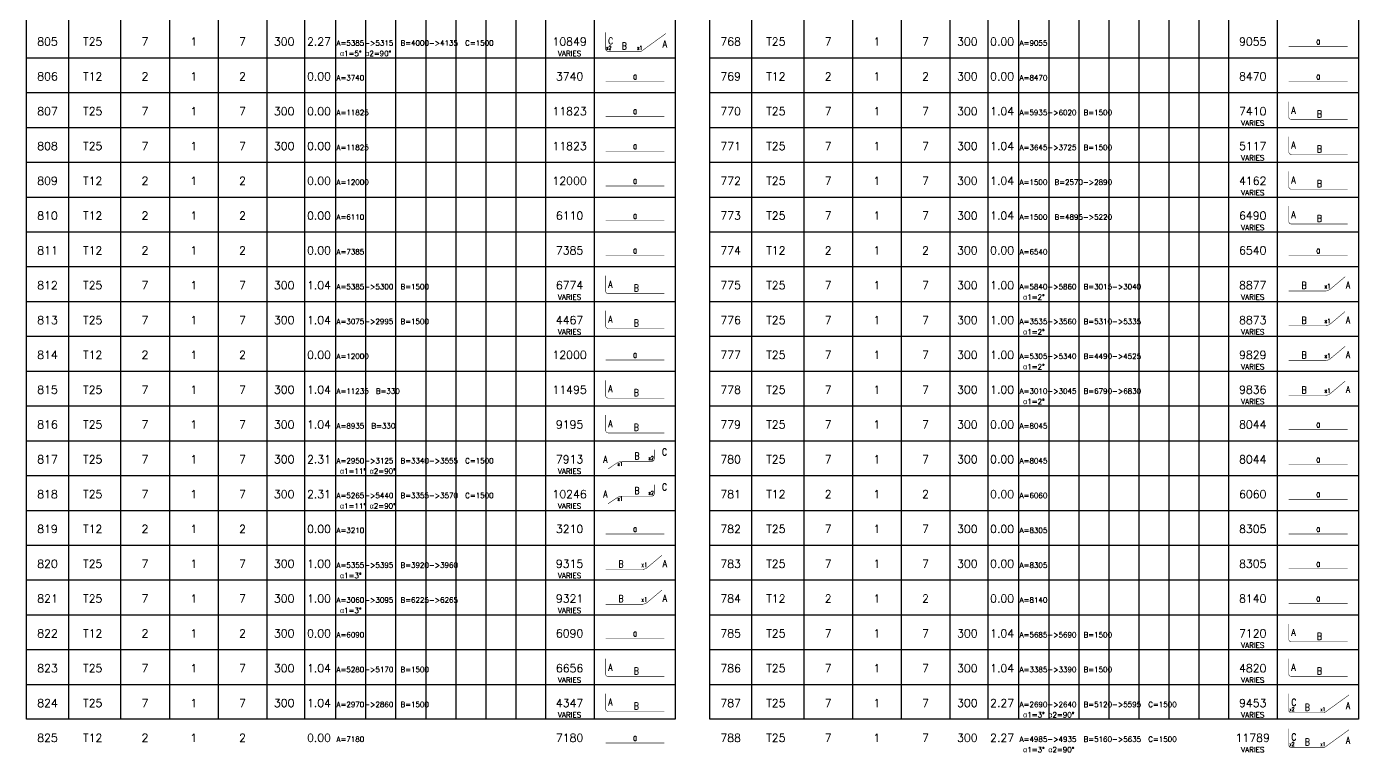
# Model space of a CAD drawing. Extents: x 660761725 to 1323371458, y 2734871439 to 5470067957.
# Drawn here: x 661864767 to 661874333, y 2734938223 to 2734943435 of the extents above; entities that cross this region are included whole.
import ezdxf
from ezdxf.enums import TextEntityAlignment as Align

# ---------------------------------------------------------------- set-up
doc = ezdxf.new("R2010")
doc.units = 0
for name, color, linetype in [('S-SCHEDULE', 140, 'Continuous'), ('S-SKETCH', 1, 'Continuous'), ('S-TEXT-SKETCH', 255, 'Continuous')]:
    doc.layers.add(name, color=color, linetype=linetype)
doc.styles.add('ROMANS', font='romans.shx')

# ---------------------------------------------------------------- blocks, each defined once
blk = doc.blocks.new('cadf_50')
at = {"color": 9}
for p, q in [((0, -202), (186.35, -202)), ((0, -212), (186.35, -212)), ((0, -222), (186.35, -222)), ((0, -232), (186.35, -232)), ((0, -242), (186.35, -242)), ((0, -252), (186.35, -252)), ((0, -262), (186.35, -262)), ((0, -272), (186.35, -272)), ((0, -282), (186.35, -282)), ((0, -292), (186.35, -292)), ((0, -302), (186.35, -302)), ((0, -312), (186.35, -312)), ((0, -322), (186.35, -322)), ((0, -332), (186.35, -332)), ((0, -342), (186.35, -342)), ((0, -352), (186.35, -352)), ((0, -362), (186.35, -362)), ((0, -372), (186.35, -372)), ((0, -382), (186.35, -382))]:
    blk.add_line(p, q, dxfattribs=at)
at = {"layer": 'S-SCHEDULE'}
for p, q in [((0, -392), (0, 0)), ((12, 0), (12, -392)), ((27, 0), (27, -392)), ((69, 0), (69, -392)), ((79.87, 0), (79.87, -392)), ((88.75, 0), (88.75, -392)), ((97.38, 0), (97.38, -392)), ((106.02, 0), (106.02, -392)), ((114.65, 0), (114.65, -392)), ((123.28, 0), (123.28, -392)), ((131.91, 0), (131.91, -392)), ((140.55, 0), (140.55, -392)), ((149.18, -392), (149.18, 0)), ((163.15, -392), (163.15, 0)), ((41, -11.45), (41, -392)), ((55, -11.45), (55, -392))]:
    blk.add_line(p, q, dxfattribs=at)
at = {"layer": 'S-SCHEDULE', "flags": 128}
blk.add_lwpolyline([(0, -392), (0, 0), (186.35, 0), (186.35, -392)], close=True, dxfattribs=at)
blk = doc.blocks.new('1-CFSHP20')
at = {"layer": 'S-SKETCH', "const_width": 0.2}
blk.add_lwpolyline([(-24, 2), (-1, 2)], dxfattribs=at)
at = {"layer": 'S-TEXT-SKETCH', "linetype": 'ByBlock', "style": 'ROMANS', "width": 0.7}
blk.add_attdef('A', text='', height=2, dxfattribs=at).set_placement((-12.5, 2), align=Align.BOTTOM_CENTER)
blk = doc.blocks.new('33-CFSHP37')
at = {"layer": 'S-SKETCH', "const_width": 0.2}
blk.add_lwpolyline([(-1, 1), (-22.96875, 1, -0.4142135624), (-24, 2.03125), (-24, 8)], format="xyb", dxfattribs=at)
at = {"layer": 'S-TEXT-SKETCH', "style": 'ROMANS', "width": 0.8}
blk.add_attdef('A', text='', height=2, dxfattribs=at).set_placement((-23, 6), align=Align.TOP_LEFT)
blk.add_attdef('B', text='', height=2, dxfattribs=at).set_placement((-11.984375, 1), align=Align.BOTTOM_CENTER)
blk = doc.blocks.new('34-37-CFSHP62a')
at = {"layer": 'S-SKETCH', "const_width": 0.2}
blk.add_lwpolyline([(-24, 1.91), (-9.99, 1.91, 0.176327), (-7.61, 2.78), (-1.96, 7.52)], format="xyb", dxfattribs=at)
at = {"layer": 'S-TEXT-SKETCH', "style": 'ROMANS', "width": 0.7}
blk.add_text('x1', height=1.8, dxfattribs=at).set_placement((-10.11, 2.36), align=Align.BOTTOM_LEFT)
at = {"layer": 'S-TEXT-SKETCH', "style": 'ROMANS', "width": 0.8}
for tag, p in [('B', (-17, 1.91)), ('A', (0, 2.07))]:
    blk.add_attdef(tag, text='', height=2, dxfattribs=at).set_placement(p, align=Align.BOTTOM_RIGHT)
blk = doc.blocks.new('53-146-CFSHP45a')
at = {"layer": 'S-SKETCH', "const_width": 0.2}
blk.add_lwpolyline([(-0.47, 7.49), (-9.88, 0.7, -0.157612), (-10.48, 0.51), (-22.97, 0.51, -0.414214), (-24, 1.54), (-24, 8)], format="xyb", dxfattribs=at)
at = {"layer": 'S-TEXT-SKETCH', "style": 'ROMANS', "width": 0.7}
for s, p in [('x2', (-22.77, 1.89)), ('x1', (-10.67, 1.89))]:
    blk.add_text(s, height=1.5, dxfattribs=at).set_placement(p, align=Align.MIDDLE_CENTER)
at = {"layer": 'S-TEXT-SKETCH', "style": 'ROMANS', "width": 0.8}
blk.add_attdef('C', text='', height=2, dxfattribs=at).set_placement((-23, 6), align=Align.TOP_LEFT)
blk.add_attdef('B', text='', height=2, dxfattribs=at).set_placement((-16.72, 0.51), align=Align.BOTTOM_CENTER)
blk.add_attdef('A', text='', height=2, dxfattribs=at).set_placement((0, 1.19), align=Align.BOTTOM_RIGHT)
blk = doc.blocks.new('58-CFSHP46')
at = {"layer": 'S-SKETCH', "const_width": 0.2, "flags": 128}
blk.add_lwpolyline([(-23.1, 0.05), (-19.64, 2.37, -0.14883), (-17.58, 3), (-6, 3, 0.414214), (-5, 4), (-5, 7.55)], format="xyb", dxfattribs=at)
at = {"layer": 'S-TEXT-SKETCH', "style": 'ROMANS', "width": 0.7}
for s, p in [('x1', (-18.35, 1.99)), ('x2', (-6.22, 4.28))]:
    blk.add_text(s, height=1.5, dxfattribs=at).set_placement(p, align=Align.MIDDLE_CENTER)
at = {"layer": 'S-TEXT-SKETCH', "style": 'ROMANS', "width": 0.8}
blk.add_attdef('B', text='', height=2, dxfattribs=at).set_placement((-11.79, 3), align=Align.BOTTOM_CENTER)
blk.add_attdef('C', text='', height=2, dxfattribs=at).set_placement((0, 8), align=Align.TOP_RIGHT)
blk.add_attdef('A', text='', height=2, dxfattribs=at).set_placement((-25, 1.65), align=Align.BOTTOM_LEFT)

msp = doc.modelspace()

# ---------------------------------------------------------------- block references
at = {"layer": 'S-SCHEDULE', "xscale": 25, "yscale": 25, "zscale": 25}
for p in [(661864767.33088946, 2734948261), (661869674.19780052, 2734948261)]:
    msp.add_blockref('cadf_50', p, dxfattribs=at)
at = {"layer": 'S-SCHEDULE'}
ref = msp.add_blockref('53-146-CFSHP45a', (661869367.33088946, 2734943247.27735281), dxfattribs=dict(at, xscale=18.375, yscale=18.375, zscale=18.375))
ref.add_attrib('C', 'C', dxfattribs={"layer": 'S-TEXT-SKETCH', "color": 7, "height": 50, "style": 'ROMANS', "width": 0.8}).set_placement((661868944.70588946, 2734943357.52735281), align=Align.TOP_LEFT)
ref.add_attrib('B', 'B', dxfattribs={"layer": 'S-TEXT-SKETCH', "color": 7, "height": 50, "style": 'ROMANS', "width": 0.8}).set_placement((661869060.01963878, 2734943256.57599115), align=Align.BOTTOM_CENTER)
ref.add_attrib('A', 'A', dxfattribs={"layer": 'S-TEXT-SKETCH', "color": 7, "height": 50, "style": 'ROMANS', "width": 0.8}).set_placement((661869367.33088946, 2734943269.09394312), align=Align.BOTTOM_RIGHT)
ref = msp.add_blockref('1-CFSHP20', (661874274.19780052, 2734943253.75), dxfattribs=dict(at, xscale=18.375, yscale=18.375, zscale=18.375))
ref.add_attrib('A', 'a', dxfattribs={"layer": 'S-TEXT-SKETCH', "color": 7, "linetype": 'ByBlock', "height": 50, "style": 'ROMANS', "width": 0.7}).set_placement((661874044.51030052, 2734943290.5), align=Align.BOTTOM_CENTER)
ref = msp.add_blockref('1-CFSHP20', (661869367.33088946, 2734943003.75), dxfattribs=dict(at, xscale=18.375, yscale=18.375, zscale=18.375))
ref.add_attrib('A', 'a', dxfattribs={"layer": 'S-TEXT-SKETCH', "color": 7, "linetype": 'ByBlock', "height": 50, "style": 'ROMANS', "width": 0.7}).set_placement((661869137.64338946, 2734943040.5), align=Align.BOTTOM_CENTER)
ref = msp.add_blockref('1-CFSHP20', (661874274.19780052, 2734943003.75), dxfattribs=dict(at, xscale=18.375, yscale=18.375, zscale=18.375))
ref.add_attrib('A', 'a', dxfattribs={"layer": 'S-TEXT-SKETCH', "color": 7, "linetype": 'ByBlock', "height": 50, "style": 'ROMANS', "width": 0.7}).set_placement((661874044.51030052, 2734943040.5), align=Align.BOTTOM_CENTER)
ref = msp.add_blockref('33-CFSHP37', (661874274.19780052, 2734942748.48338318), dxfattribs=dict(at, xscale=18.375, yscale=18.375, zscale=18.375))
ref.add_attrib('A', 'A', dxfattribs={"layer": 'S-TEXT-SKETCH', "color": 7, "height": 50, "style": 'ROMANS', "width": 0.8}).set_placement((661873851.57280052, 2734942858.73338318), align=Align.TOP_LEFT)
ref.add_attrib('B', 'B', dxfattribs={"layer": 'S-TEXT-SKETCH', "color": 7, "height": 50, "style": 'ROMANS', "width": 0.8}).set_placement((661874053.98490989, 2734942766.85838318), align=Align.BOTTOM_CENTER)
ref = msp.add_blockref('1-CFSHP20', (661869367.33088946, 2734942753.75), dxfattribs=dict(at, xscale=18.375, yscale=18.375, zscale=18.375))
ref.add_attrib('A', 'a', dxfattribs={"layer": 'S-TEXT-SKETCH', "color": 7, "linetype": 'ByBlock', "height": 50, "style": 'ROMANS', "width": 0.7}).set_placement((661869137.64338946, 2734942790.5), align=Align.BOTTOM_CENTER)
ref = msp.add_blockref('33-CFSHP37', (661874274.19780052, 2734942498.48338318), dxfattribs=dict(at, xscale=18.375, yscale=18.375, zscale=18.375))
ref.add_attrib('A', 'A', dxfattribs={"layer": 'S-TEXT-SKETCH', "color": 7, "height": 50, "style": 'ROMANS', "width": 0.8}).set_placement((661873851.57280052, 2734942608.73338318), align=Align.TOP_LEFT)
ref.add_attrib('B', 'B', dxfattribs={"layer": 'S-TEXT-SKETCH', "color": 7, "height": 50, "style": 'ROMANS', "width": 0.8}).set_placement((661874053.98490989, 2734942516.85838318), align=Align.BOTTOM_CENTER)
ref = msp.add_blockref('1-CFSHP20', (661869367.33088946, 2734942503.75), dxfattribs=dict(at, xscale=18.375, yscale=18.375, zscale=18.375))
ref.add_attrib('A', 'a', dxfattribs={"layer": 'S-TEXT-SKETCH', "color": 7, "linetype": 'ByBlock', "height": 50, "style": 'ROMANS', "width": 0.7}).set_placement((661869137.64338946, 2734942540.5), align=Align.BOTTOM_CENTER)
ref = msp.add_blockref('1-CFSHP20', (661869367.33088946, 2734942253.75), dxfattribs=dict(at, xscale=18.375, yscale=18.375, zscale=18.375))
ref.add_attrib('A', 'a', dxfattribs={"layer": 'S-TEXT-SKETCH', "color": 7, "linetype": 'ByBlock', "height": 50, "style": 'ROMANS', "width": 0.7}).set_placement((661869137.64338946, 2734942290.5), align=Align.BOTTOM_CENTER)
ref = msp.add_blockref('33-CFSHP37', (661874274.19780052, 2734942248.48338318), dxfattribs=dict(at, xscale=18.375, yscale=18.375, zscale=18.375))
ref.add_attrib('A', 'A', dxfattribs={"layer": 'S-TEXT-SKETCH', "color": 7, "height": 50, "style": 'ROMANS', "width": 0.8}).set_placement((661873851.57280052, 2734942358.73338318), align=Align.TOP_LEFT)
ref.add_attrib('B', 'B', dxfattribs={"layer": 'S-TEXT-SKETCH', "color": 7, "height": 50, "style": 'ROMANS', "width": 0.8}).set_placement((661874053.98490989, 2734942266.85838318), align=Align.BOTTOM_CENTER)
ref = msp.add_blockref('33-CFSHP37', (661874274.19780052, 2734941998.48338318), dxfattribs=dict(at, xscale=18.375, yscale=18.375, zscale=18.375))
ref.add_attrib('A', 'A', dxfattribs={"layer": 'S-TEXT-SKETCH', "color": 7, "height": 50, "style": 'ROMANS', "width": 0.8}).set_placement((661873851.57280052, 2734942108.73338318), align=Align.TOP_LEFT)
ref.add_attrib('B', 'B', dxfattribs={"layer": 'S-TEXT-SKETCH', "color": 7, "height": 50, "style": 'ROMANS', "width": 0.8}).set_placement((661874053.98490989, 2734942016.85838318), align=Align.BOTTOM_CENTER)
ref = msp.add_blockref('1-CFSHP20', (661869367.33088946, 2734942003.75), dxfattribs=dict(at, xscale=18.375, yscale=18.375, zscale=18.375))
ref.add_attrib('A', 'a', dxfattribs={"layer": 'S-TEXT-SKETCH', "color": 7, "linetype": 'ByBlock', "height": 50, "style": 'ROMANS', "width": 0.7}).set_placement((661869137.64338946, 2734942040.5), align=Align.BOTTOM_CENTER)
ref = msp.add_blockref('1-CFSHP20', (661869367.33088946, 2734941753.75), dxfattribs=dict(at, xscale=18.375, yscale=18.375, zscale=18.375))
ref.add_attrib('A', 'a', dxfattribs={"layer": 'S-TEXT-SKETCH', "color": 7, "linetype": 'ByBlock', "height": 50, "style": 'ROMANS', "width": 0.7}).set_placement((661869137.64338946, 2734941790.5), align=Align.BOTTOM_CENTER)
ref = msp.add_blockref('1-CFSHP20', (661874274.19780052, 2734941753.75), dxfattribs=dict(at, xscale=18.375, yscale=18.375, zscale=18.375))
ref.add_attrib('A', 'a', dxfattribs={"layer": 'S-TEXT-SKETCH', "color": 7, "linetype": 'ByBlock', "height": 50, "style": 'ROMANS', "width": 0.7}).set_placement((661874044.51030052, 2734941790.5), align=Align.BOTTOM_CENTER)
ref = msp.add_blockref('33-CFSHP37', (661869367.33088946, 2734941498.48338318), dxfattribs=dict(at, xscale=18.375, yscale=18.375, zscale=18.375))
ref.add_attrib('A', 'A', dxfattribs={"layer": 'S-TEXT-SKETCH', "color": 7, "height": 50, "style": 'ROMANS', "width": 0.8}).set_placement((661868944.70588946, 2734941608.73338318), align=Align.TOP_LEFT)
ref.add_attrib('B', 'B', dxfattribs={"layer": 'S-TEXT-SKETCH', "color": 7, "height": 50, "style": 'ROMANS', "width": 0.8}).set_placement((661869147.11799884, 2734941516.85838318), align=Align.BOTTOM_CENTER)
ref = msp.add_blockref('34-37-CFSHP62a', (661874274.19780052, 2734941500.66268206), dxfattribs=dict(at, xscale=18.375, yscale=18.375, zscale=18.375))
ref.add_attrib('A', 'A', dxfattribs={"layer": 'S-TEXT-SKETCH', "color": 7, "height": 50, "style": 'ROMANS', "width": 0.8}).set_placement((661874274.19780052, 2734941538.71799517), align=Align.BOTTOM_RIGHT)
ref.add_attrib('B', 'B', dxfattribs={"layer": 'S-TEXT-SKETCH', "color": 7, "height": 50, "style": 'ROMANS', "width": 0.8}).set_placement((661873961.90017593, 2734941535.81130981), align=Align.BOTTOM_RIGHT)
ref = msp.add_blockref('33-CFSHP37', (661869367.33088946, 2734941248.48338318), dxfattribs=dict(at, xscale=18.375, yscale=18.375, zscale=18.375))
ref.add_attrib('A', 'A', dxfattribs={"layer": 'S-TEXT-SKETCH', "color": 7, "height": 50, "style": 'ROMANS', "width": 0.8}).set_placement((661868944.70588946, 2734941358.73338318), align=Align.TOP_LEFT)
ref.add_attrib('B', 'B', dxfattribs={"layer": 'S-TEXT-SKETCH', "color": 7, "height": 50, "style": 'ROMANS', "width": 0.8}).set_placement((661869147.11799884, 2734941266.85838318), align=Align.BOTTOM_CENTER)
ref = msp.add_blockref('34-37-CFSHP62a', (661874274.19780052, 2734941250.66268206), dxfattribs=dict(at, xscale=18.375, yscale=18.375, zscale=18.375))
ref.add_attrib('A', 'A', dxfattribs={"layer": 'S-TEXT-SKETCH', "color": 7, "height": 50, "style": 'ROMANS', "width": 0.8}).set_placement((661874274.19780052, 2734941288.71799517), align=Align.BOTTOM_RIGHT)
ref.add_attrib('B', 'B', dxfattribs={"layer": 'S-TEXT-SKETCH', "color": 7, "height": 50, "style": 'ROMANS', "width": 0.8}).set_placement((661873961.90017593, 2734941285.81130981), align=Align.BOTTOM_RIGHT)
ref = msp.add_blockref('1-CFSHP20', (661869367.33088946, 2734941003.75), dxfattribs=dict(at, xscale=18.375, yscale=18.375, zscale=18.375))
ref.add_attrib('A', 'a', dxfattribs={"layer": 'S-TEXT-SKETCH', "color": 7, "linetype": 'ByBlock', "height": 50, "style": 'ROMANS', "width": 0.7}).set_placement((661869137.64338946, 2734941040.5), align=Align.BOTTOM_CENTER)
ref = msp.add_blockref('34-37-CFSHP62a', (661874274.19780052, 2734941000.66268206), dxfattribs=dict(at, xscale=18.375, yscale=18.375, zscale=18.375))
ref.add_attrib('A', 'A', dxfattribs={"layer": 'S-TEXT-SKETCH', "color": 7, "height": 50, "style": 'ROMANS', "width": 0.8}).set_placement((661874274.19780052, 2734941038.71799517), align=Align.BOTTOM_RIGHT)
ref.add_attrib('B', 'B', dxfattribs={"layer": 'S-TEXT-SKETCH', "color": 7, "height": 50, "style": 'ROMANS', "width": 0.8}).set_placement((661873961.90017593, 2734941035.81130981), align=Align.BOTTOM_RIGHT)
ref = msp.add_blockref('33-CFSHP37', (661869367.33088946, 2734940748.48338318), dxfattribs=dict(at, xscale=18.375, yscale=18.375, zscale=18.375))
ref.add_attrib('A', 'A', dxfattribs={"layer": 'S-TEXT-SKETCH', "color": 7, "height": 50, "style": 'ROMANS', "width": 0.8}).set_placement((661868944.70588946, 2734940858.73338318), align=Align.TOP_LEFT)
ref.add_attrib('B', 'B', dxfattribs={"layer": 'S-TEXT-SKETCH', "color": 7, "height": 50, "style": 'ROMANS', "width": 0.8}).set_placement((661869147.11799884, 2734940766.85838318), align=Align.BOTTOM_CENTER)
ref = msp.add_blockref('34-37-CFSHP62a', (661874274.19780052, 2734940750.66268206), dxfattribs=dict(at, xscale=18.375, yscale=18.375, zscale=18.375))
ref.add_attrib('A', 'A', dxfattribs={"layer": 'S-TEXT-SKETCH', "color": 7, "height": 50, "style": 'ROMANS', "width": 0.8}).set_placement((661874274.19780052, 2734940788.71799517), align=Align.BOTTOM_RIGHT)
ref.add_attrib('B', 'B', dxfattribs={"layer": 'S-TEXT-SKETCH', "color": 7, "height": 50, "style": 'ROMANS', "width": 0.8}).set_placement((661873961.90017593, 2734940785.81130981), align=Align.BOTTOM_RIGHT)
ref = msp.add_blockref('33-CFSHP37', (661869367.33088946, 2734940498.48338318), dxfattribs=dict(at, xscale=18.375, yscale=18.375, zscale=18.375))
ref.add_attrib('A', 'A', dxfattribs={"layer": 'S-TEXT-SKETCH', "color": 7, "height": 50, "style": 'ROMANS', "width": 0.8}).set_placement((661868944.70588946, 2734940608.73338318), align=Align.TOP_LEFT)
ref.add_attrib('B', 'B', dxfattribs={"layer": 'S-TEXT-SKETCH', "color": 7, "height": 50, "style": 'ROMANS', "width": 0.8}).set_placement((661869147.11799884, 2734940516.85838318), align=Align.BOTTOM_CENTER)
ref = msp.add_blockref('1-CFSHP20', (661874274.19780052, 2734940503.75), dxfattribs=dict(at, xscale=18.375, yscale=18.375, zscale=18.375))
ref.add_attrib('A', 'a', dxfattribs={"layer": 'S-TEXT-SKETCH', "color": 7, "linetype": 'ByBlock', "height": 50, "style": 'ROMANS', "width": 0.7}).set_placement((661874044.51030052, 2734940540.5), align=Align.BOTTOM_CENTER)
ref = msp.add_blockref('58-CFSHP46', (661869367.33088946, 2734940257.24741316), dxfattribs=dict(at, xscale=18.3460693359375, yscale=18.3460693359375, zscale=18.34606850107889))
ref.add_attrib('C', 'C', dxfattribs={"layer": 'S-TEXT-SKETCH', "color": 7, "height": 50, "style": 'ROMANS', "width": 0.8}).set_placement((661869367.33088946, 2734940404.01596022), align=Align.TOP_RIGHT)
ref.add_attrib('A', 'A', dxfattribs={"layer": 'S-TEXT-SKETCH', "color": 7, "height": 50, "style": 'ROMANS', "width": 0.8}).set_placement((661868908.67917705, 2734940287.59264278), align=Align.BOTTOM_LEFT)
ref.add_attrib('B', 'B', dxfattribs={"layer": 'S-TEXT-SKETCH', "color": 7, "height": 50, "style": 'ROMANS', "width": 0.8}).set_placement((661869151.02484393, 2734940312.24932814), align=Align.BOTTOM_CENTER)
ref = msp.add_blockref('1-CFSHP20', (661874274.19780052, 2734940253.75), dxfattribs=dict(at, xscale=18.375, yscale=18.375, zscale=18.375))
ref.add_attrib('A', 'a', dxfattribs={"layer": 'S-TEXT-SKETCH', "color": 7, "linetype": 'ByBlock', "height": 50, "style": 'ROMANS', "width": 0.7}).set_placement((661874044.51030052, 2734940290.5), align=Align.BOTTOM_CENTER)
ref = msp.add_blockref('58-CFSHP46', (661869367.33088946, 2734940007.24741316), dxfattribs=dict(at, xscale=18.3460693359375, yscale=18.3460693359375, zscale=18.34606850107889))
ref.add_attrib('C', 'C', dxfattribs={"layer": 'S-TEXT-SKETCH', "color": 7, "height": 50, "style": 'ROMANS', "width": 0.8}).set_placement((661869367.33088946, 2734940154.01596022), align=Align.TOP_RIGHT)
ref.add_attrib('A', 'A', dxfattribs={"layer": 'S-TEXT-SKETCH', "color": 7, "height": 50, "style": 'ROMANS', "width": 0.8}).set_placement((661868908.67917705, 2734940037.59264278), align=Align.BOTTOM_LEFT)
ref.add_attrib('B', 'B', dxfattribs={"layer": 'S-TEXT-SKETCH', "color": 7, "height": 50, "style": 'ROMANS', "width": 0.8}).set_placement((661869151.02484393, 2734940062.24932814), align=Align.BOTTOM_CENTER)
ref = msp.add_blockref('1-CFSHP20', (661874274.19780052, 2734940003.75), dxfattribs=dict(at, xscale=18.375, yscale=18.375, zscale=18.375))
ref.add_attrib('A', 'a', dxfattribs={"layer": 'S-TEXT-SKETCH', "color": 7, "linetype": 'ByBlock', "height": 50, "style": 'ROMANS', "width": 0.7}).set_placement((661874044.51030052, 2734940040.5), align=Align.BOTTOM_CENTER)
ref = msp.add_blockref('1-CFSHP20', (661869367.33088946, 2734939753.75), dxfattribs=dict(at, xscale=18.375, yscale=18.375, zscale=18.375))
ref.add_attrib('A', 'a', dxfattribs={"layer": 'S-TEXT-SKETCH', "color": 7, "linetype": 'ByBlock', "height": 50, "style": 'ROMANS', "width": 0.7}).set_placement((661869137.64338946, 2734939790.5), align=Align.BOTTOM_CENTER)
ref = msp.add_blockref('1-CFSHP20', (661874274.19780052, 2734939753.75), dxfattribs=dict(at, xscale=18.375, yscale=18.375, zscale=18.375))
ref.add_attrib('A', 'a', dxfattribs={"layer": 'S-TEXT-SKETCH', "color": 7, "linetype": 'ByBlock', "height": 50, "style": 'ROMANS', "width": 0.7}).set_placement((661874044.51030052, 2734939790.5), align=Align.BOTTOM_CENTER)
ref = msp.add_blockref('34-37-CFSHP62a', (661869367.33088946, 2734939500.66268206), dxfattribs=dict(at, xscale=18.375, yscale=18.375, zscale=18.375))
ref.add_attrib('A', 'A', dxfattribs={"layer": 'S-TEXT-SKETCH', "color": 7, "height": 50, "style": 'ROMANS', "width": 0.8}).set_placement((661869367.33088946, 2734939538.71799517), align=Align.BOTTOM_RIGHT)
ref.add_attrib('B', 'B', dxfattribs={"layer": 'S-TEXT-SKETCH', "color": 7, "height": 50, "style": 'ROMANS', "width": 0.8}).set_placement((661869055.03326678, 2734939535.81130981), align=Align.BOTTOM_RIGHT)
ref = msp.add_blockref('1-CFSHP20', (661874274.19780052, 2734939503.75), dxfattribs=dict(at, xscale=18.375, yscale=18.375, zscale=18.375))
ref.add_attrib('A', 'a', dxfattribs={"layer": 'S-TEXT-SKETCH', "color": 7, "linetype": 'ByBlock', "height": 50, "style": 'ROMANS', "width": 0.7}).set_placement((661874044.51030052, 2734939540.5), align=Align.BOTTOM_CENTER)
ref = msp.add_blockref('34-37-CFSHP62a', (661869367.33088946, 2734939250.66268206), dxfattribs=dict(at, xscale=18.375, yscale=18.375, zscale=18.375))
ref.add_attrib('A', 'A', dxfattribs={"layer": 'S-TEXT-SKETCH', "color": 7, "height": 50, "style": 'ROMANS', "width": 0.8}).set_placement((661869367.33088946, 2734939288.71799517), align=Align.BOTTOM_RIGHT)
ref.add_attrib('B', 'B', dxfattribs={"layer": 'S-TEXT-SKETCH', "color": 7, "height": 50, "style": 'ROMANS', "width": 0.8}).set_placement((661869055.03326678, 2734939285.81130981), align=Align.BOTTOM_RIGHT)
ref = msp.add_blockref('1-CFSHP20', (661874274.19780052, 2734939253.75), dxfattribs=dict(at, xscale=18.375, yscale=18.375, zscale=18.375))
ref.add_attrib('A', 'a', dxfattribs={"layer": 'S-TEXT-SKETCH', "color": 7, "linetype": 'ByBlock', "height": 50, "style": 'ROMANS', "width": 0.7}).set_placement((661874044.51030052, 2734939290.5), align=Align.BOTTOM_CENTER)
ref = msp.add_blockref('1-CFSHP20', (661869367.33088946, 2734939003.75), dxfattribs=dict(at, xscale=18.375, yscale=18.375, zscale=18.375))
ref.add_attrib('A', 'a', dxfattribs={"layer": 'S-TEXT-SKETCH', "color": 7, "linetype": 'ByBlock', "height": 50, "style": 'ROMANS', "width": 0.7}).set_placement((661869137.64338946, 2734939040.5), align=Align.BOTTOM_CENTER)
ref = msp.add_blockref('33-CFSHP37', (661874274.19780052, 2734938998.48338318), dxfattribs=dict(at, xscale=18.375, yscale=18.375, zscale=18.375))
ref.add_attrib('A', 'A', dxfattribs={"layer": 'S-TEXT-SKETCH', "color": 7, "height": 50, "style": 'ROMANS', "width": 0.8}).set_placement((661873851.57280052, 2734939108.73338318), align=Align.TOP_LEFT)
ref.add_attrib('B', 'B', dxfattribs={"layer": 'S-TEXT-SKETCH', "color": 7, "height": 50, "style": 'ROMANS', "width": 0.8}).set_placement((661874053.98490989, 2734939016.85838318), align=Align.BOTTOM_CENTER)
ref = msp.add_blockref('33-CFSHP37', (661869367.33088946, 2734938748.48338318), dxfattribs=dict(at, xscale=18.375, yscale=18.375, zscale=18.375))
ref.add_attrib('A', 'A', dxfattribs={"layer": 'S-TEXT-SKETCH', "color": 7, "height": 50, "style": 'ROMANS', "width": 0.8}).set_placement((661868944.70588946, 2734938858.73338318), align=Align.TOP_LEFT)
ref.add_attrib('B', 'B', dxfattribs={"layer": 'S-TEXT-SKETCH', "color": 7, "height": 50, "style": 'ROMANS', "width": 0.8}).set_placement((661869147.11799884, 2734938766.85838318), align=Align.BOTTOM_CENTER)
ref = msp.add_blockref('33-CFSHP37', (661874274.19780052, 2734938748.48338318), dxfattribs=dict(at, xscale=18.375, yscale=18.375, zscale=18.375))
ref.add_attrib('A', 'A', dxfattribs={"layer": 'S-TEXT-SKETCH', "color": 7, "height": 50, "style": 'ROMANS', "width": 0.8}).set_placement((661873851.57280052, 2734938858.73338318), align=Align.TOP_LEFT)
ref.add_attrib('B', 'B', dxfattribs={"layer": 'S-TEXT-SKETCH', "color": 7, "height": 50, "style": 'ROMANS', "width": 0.8}).set_placement((661874053.98490989, 2734938766.85838318), align=Align.BOTTOM_CENTER)
ref = msp.add_blockref('33-CFSHP37', (661869367.33088946, 2734938498.48338318), dxfattribs=dict(at, xscale=18.375, yscale=18.375, zscale=18.375))
ref.add_attrib('A', 'A', dxfattribs={"layer": 'S-TEXT-SKETCH', "color": 7, "height": 50, "style": 'ROMANS', "width": 0.8}).set_placement((661868944.70588946, 2734938608.73338318), align=Align.TOP_LEFT)
ref.add_attrib('B', 'B', dxfattribs={"layer": 'S-TEXT-SKETCH', "color": 7, "height": 50, "style": 'ROMANS', "width": 0.8}).set_placement((661869147.11799884, 2734938516.85838318), align=Align.BOTTOM_CENTER)
ref = msp.add_blockref('53-146-CFSHP45a', (661874274.19780052, 2734938497.27735281), dxfattribs=dict(at, xscale=18.375, yscale=18.375, zscale=18.375))
ref.add_attrib('C', 'C', dxfattribs={"layer": 'S-TEXT-SKETCH', "color": 7, "height": 50, "style": 'ROMANS', "width": 0.8}).set_placement((661873851.57280052, 2734938607.52735281), align=Align.TOP_LEFT)
ref.add_attrib('B', 'B', dxfattribs={"layer": 'S-TEXT-SKETCH', "color": 7, "height": 50, "style": 'ROMANS', "width": 0.8}).set_placement((661873966.88654983, 2734938506.57599115), align=Align.BOTTOM_CENTER)
ref.add_attrib('A', 'A', dxfattribs={"layer": 'S-TEXT-SKETCH', "color": 7, "height": 50, "style": 'ROMANS', "width": 0.8}).set_placement((661874274.19780052, 2734938519.09394312), align=Align.BOTTOM_RIGHT)
ref = msp.add_blockref('53-146-CFSHP45a', (661874274.19780052, 2734938247.27735281), dxfattribs=dict(at, xscale=18.375, yscale=18.375, zscale=18.375))
ref.add_attrib('C', 'C', dxfattribs={"layer": 'S-TEXT-SKETCH', "color": 7, "height": 50, "style": 'ROMANS', "width": 0.8}).set_placement((661873851.57280052, 2734938357.52735281), align=Align.TOP_LEFT)
ref.add_attrib('B', 'B', dxfattribs={"layer": 'S-TEXT-SKETCH', "color": 7, "height": 50, "style": 'ROMANS', "width": 0.8}).set_placement((661873966.88654983, 2734938256.57599115), align=Align.BOTTOM_CENTER)
ref.add_attrib('A', 'A', dxfattribs={"layer": 'S-TEXT-SKETCH', "color": 7, "height": 50, "style": 'ROMANS', "width": 0.8}).set_placement((661874274.19780052, 2734938269.09394312), align=Align.BOTTOM_RIGHT)
ref = msp.add_blockref('1-CFSHP20', (661869367.33088946, 2734938253.75), dxfattribs=dict(at, xscale=18.375, yscale=18.375, zscale=18.375))
ref.add_attrib('A', 'a', dxfattribs={"layer": 'S-TEXT-SKETCH', "color": 7, "linetype": 'ByBlock', "height": 50, "style": 'ROMANS', "width": 0.7}).set_placement((661869137.64338946, 2734938290.5), align=Align.BOTTOM_CENTER)

# ---------------------------------------------------------------- texts
at = {"layer": 'S-SCHEDULE', "style": 'ROMANS'}
for s, height, p in [('T25', 57.5, (661865242.33088946, 2734943298.5)), ('7', 57.5, (661865617.33088946, 2734943298.5)), ('1', 57.5, (661865967.33088946, 2734943298.5)), ('7', 57.5, (661866317.33088946, 2734943298.5)), ('300', 57.5, (661866617.33088946, 2734943298.5)), ('2.27', 57.5, (661866867.33088946, 2734943298.5)), ('10849', 57.5, (661868667.33088946, 2734943298.5)), ('T25', 57.5, (661870149.19780052, 2734943298.5)), ('7', 57.5, (661870524.19780052, 2734943298.5)), ('1', 57.5, (661870874.19780052, 2734943298.5)), ('7', 57.5, (661871224.19780052, 2734943298.5)), ('300', 57.5, (661871524.19780052, 2734943298.5)), ('0.00', 57.5, (661871774.19780052, 2734943298.5)), ('9055', 57.5, (661873574.19780052, 2734943298.5)), ('VARIES', 37.5, (661868667.33088946, 2734943223.5)), ('T12', 57.5, (661865242.33088946, 2734943048.5)), ('2', 57.5, (661865617.33088946, 2734943048.5)), ('1', 57.5, (661865967.33088946, 2734943048.5)), ('2', 57.5, (661866317.33088946, 2734943048.5)), ('0.00', 57.5, (661866867.33088946, 2734943048.5)), ('3740', 57.5, (661868667.33088946, 2734943048.5)), ('T12', 57.5, (661870149.19780052, 2734943048.5)), ('2', 57.5, (661870524.19780052, 2734943048.5)), ('1', 57.5, (661870874.19780052, 2734943048.5)), ('2', 57.5, (661871224.19780052, 2734943048.5)), ('300', 57.5, (661871524.19780052, 2734943048.5)), ('0.00', 57.5, (661871774.19780052, 2734943048.5)), ('8470', 57.5, (661873574.19780052, 2734943048.5)), ('T25', 57.5, (661865242.33088946, 2734942798.5)), ('7', 57.5, (661865617.33088946, 2734942798.5)), ('1', 57.5, (661865967.33088946, 2734942798.5)), ('7', 57.5, (661866317.33088946, 2734942798.5)), ('300', 57.5, (661866617.33088946, 2734942798.5)), ('0.00', 57.5, (661866867.33088946, 2734942798.5)), ('11823', 57.5, (661868667.33088946, 2734942798.5)), ('T25', 57.5, (661870149.19780052, 2734942798.5)), ('7', 57.5, (661870524.19780052, 2734942798.5)), ('1', 57.5, (661870874.19780052, 2734942798.5)), ('7', 57.5, (661871224.19780052, 2734942798.5)), ('300', 57.5, (661871524.19780052, 2734942798.5)), ('1.04', 57.5, (661871774.19780052, 2734942798.5)), ('7410', 57.5, (661873574.19780052, 2734942798.5)), ('VARIES', 37.5, (661873574.19780052, 2734942723.5)), ('T25', 57.5, (661865242.33088946, 2734942548.5)), ('7', 57.5, (661865617.33088946, 2734942548.5)), ('1', 57.5, (661865967.33088946, 2734942548.5)), ('7', 57.5, (661866317.33088946, 2734942548.5)), ('300', 57.5, (661866617.33088946, 2734942548.5)), ('0.00', 57.5, (661866867.33088946, 2734942548.5)), ('11823', 57.5, (661868667.33088946, 2734942548.5)), ('T25', 57.5, (661870149.19780052, 2734942548.5)), ('7', 57.5, (661870524.19780052, 2734942548.5)), ('1', 57.5, (661870874.19780052, 2734942548.5)), ('7', 57.5, (661871224.19780052, 2734942548.5)), ('300', 57.5, (661871524.19780052, 2734942548.5)), ('1.04', 57.5, (661871774.19780052, 2734942548.5)), ('5117', 57.5, (661873574.19780052, 2734942548.5)), ('VARIES', 37.5, (661873574.19780052, 2734942473.5)), ('T12', 57.5, (661865242.33088946, 2734942298.5)), ('2', 57.5, (661865617.33088946, 2734942298.5)), ('1', 57.5, (661865967.33088946, 2734942298.5)), ('2', 57.5, (661866317.33088946, 2734942298.5)), ('0.00', 57.5, (661866867.33088946, 2734942298.5)), ('12000', 57.5, (661868667.33088946, 2734942298.5)), ('T25', 57.5, (661870149.19780052, 2734942298.5)), ('7', 57.5, (661870524.19780052, 2734942298.5)), ('1', 57.5, (661870874.19780052, 2734942298.5)), ('7', 57.5, (661871224.19780052, 2734942298.5)), ('300', 57.5, (661871524.19780052, 2734942298.5)), ('1.04', 57.5, (661871774.19780052, 2734942298.5)), ('4162', 57.5, (661873574.19780052, 2734942298.5)), ('VARIES', 37.5, (661873574.19780052, 2734942223.5)), ('T12', 57.5, (661865242.33088946, 2734942048.5)), ('2', 57.5, (661865617.33088946, 2734942048.5)), ('1', 57.5, (661865967.33088946, 2734942048.5)), ('2', 57.5, (661866317.33088946, 2734942048.5)), ('0.00', 57.5, (661866867.33088946, 2734942048.5)), ('6110', 57.5, (661868667.33088946, 2734942048.5)), ('T25', 57.5, (661870149.19780052, 2734942048.5)), ('7', 57.5, (661870524.19780052, 2734942048.5)), ('1', 57.5, (661870874.19780052, 2734942048.5)), ('7', 57.5, (661871224.19780052, 2734942048.5)), ('300', 57.5, (661871524.19780052, 2734942048.5)), ('1.04', 57.5, (661871774.19780052, 2734942048.5)), ('6490', 57.5, (661873574.19780052, 2734942048.5)), ('VARIES', 37.5, (661873574.19780052, 2734941973.5)), ('T12', 57.5, (661865242.33088946, 2734941798.5)), ('2', 57.5, (661865617.33088946, 2734941798.5)), ('1', 57.5, (661865967.33088946, 2734941798.5)), ('2', 57.5, (661866317.33088946, 2734941798.5)), ('0.00', 57.5, (661866867.33088946, 2734941798.5)), ('7385', 57.5, (661868667.33088946, 2734941798.5)), ('T12', 57.5, (661870149.19780052, 2734941798.5)), ('2', 57.5, (661870524.19780052, 2734941798.5)), ('1', 57.5, (661870874.19780052, 2734941798.5)), ('2', 57.5, (661871224.19780052, 2734941798.5)), ('300', 57.5, (661871524.19780052, 2734941798.5)), ('0.00', 57.5, (661871774.19780052, 2734941798.5)), ('6540', 57.5, (661873574.19780052, 2734941798.5)), ('T25', 57.5, (661865242.33088946, 2734941548.5)), ('7', 57.5, (661865617.33088946, 2734941548.5)), ('1', 57.5, (661865967.33088946, 2734941548.5)), ('7', 57.5, (661866317.33088946, 2734941548.5)), ('300', 57.5, (661866617.33088946, 2734941548.5)), ('1.04', 57.5, (661866867.33088946, 2734941548.5)), ('6774', 57.5, (661868667.33088946, 2734941548.5)), ('T25', 57.5, (661870149.19780052, 2734941548.5)), ('7', 57.5, (661870524.19780052, 2734941548.5)), ('1', 57.5, (661870874.19780052, 2734941548.5)), ('7', 57.5, (661871224.19780052, 2734941548.5)), ('300', 57.5, (661871524.19780052, 2734941548.5)), ('1.00', 57.5, (661871774.19780052, 2734941548.5)), ('8877', 57.5, (661873574.19780052, 2734941548.5)), ('VARIES', 37.5, (661868667.33088946, 2734941473.5)), ('VARIES', 37.5, (661873574.19780052, 2734941473.5)), ('T25', 57.5, (661865242.33088946, 2734941298.5)), ('7', 57.5, (661865617.33088946, 2734941298.5)), ('1', 57.5, (661865967.33088946, 2734941298.5)), ('7', 57.5, (661866317.33088946, 2734941298.5)), ('300', 57.5, (661866617.33088946, 2734941298.5)), ('1.04', 57.5, (661866867.33088946, 2734941298.5)), ('4467', 57.5, (661868667.33088946, 2734941298.5)), ('T25', 57.5, (661870149.19780052, 2734941298.5)), ('7', 57.5, (661870524.19780052, 2734941298.5)), ('1', 57.5, (661870874.19780052, 2734941298.5)), ('7', 57.5, (661871224.19780052, 2734941298.5)), ('300', 57.5, (661871524.19780052, 2734941298.5)), ('1.00', 57.5, (661871774.19780052, 2734941298.5)), ('8873', 57.5, (661873574.19780052, 2734941298.5)), ('VARIES', 37.5, (661868667.33088946, 2734941223.5)), ('VARIES', 37.5, (661873574.19780052, 2734941223.5)), ('T12', 57.5, (661865242.33088946, 2734941048.5)), ('2', 57.5, (661865617.33088946, 2734941048.5)), ('1', 57.5, (661865967.33088946, 2734941048.5)), ('2', 57.5, (661866317.33088946, 2734941048.5)), ('0.00', 57.5, (661866867.33088946, 2734941048.5)), ('12000', 57.5, (661868667.33088946, 2734941048.5)), ('T25', 57.5, (661870149.19780052, 2734941048.5)), ('7', 57.5, (661870524.19780052, 2734941048.5)), ('1', 57.5, (661870874.19780052, 2734941048.5)), ('7', 57.5, (661871224.19780052, 2734941048.5)), ('300', 57.5, (661871524.19780052, 2734941048.5)), ('1.00', 57.5, (661871774.19780052, 2734941048.5)), ('9829', 57.5, (661873574.19780052, 2734941048.5)), ('VARIES', 37.5, (661873574.19780052, 2734940973.5)), ('T25', 57.5, (661865242.33088946, 2734940798.5)), ('7', 57.5, (661865617.33088946, 2734940798.5)), ('1', 57.5, (661865967.33088946, 2734940798.5)), ('7', 57.5, (661866317.33088946, 2734940798.5)), ('300', 57.5, (661866617.33088946, 2734940798.5)), ('1.04', 57.5, (661866867.33088946, 2734940798.5)), ('11495', 57.5, (661868667.33088946, 2734940798.5)), ('T25', 57.5, (661870149.19780052, 2734940798.5)), ('7', 57.5, (661870524.19780052, 2734940798.5)), ('1', 57.5, (661870874.19780052, 2734940798.5)), ('7', 57.5, (661871224.19780052, 2734940798.5)), ('300', 57.5, (661871524.19780052, 2734940798.5)), ('1.00', 57.5, (661871774.19780052, 2734940798.5)), ('9836', 57.5, (661873574.19780052, 2734940798.5)), ('VARIES', 37.5, (661873574.19780052, 2734940723.5)), ('T25', 57.5, (661865242.33088946, 2734940548.5)), ('7', 57.5, (661865617.33088946, 2734940548.5)), ('1', 57.5, (661865967.33088946, 2734940548.5)), ('7', 57.5, (661866317.33088946, 2734940548.5)), ('300', 57.5, (661866617.33088946, 2734940548.5)), ('1.04', 57.5, (661866867.33088946, 2734940548.5)), ('9195', 57.5, (661868667.33088946, 2734940548.5)), ('T25', 57.5, (661870149.19780052, 2734940548.5)), ('7', 57.5, (661870524.19780052, 2734940548.5)), ('1', 57.5, (661870874.19780052, 2734940548.5)), ('7', 57.5, (661871224.19780052, 2734940548.5)), ('300', 57.5, (661871524.19780052, 2734940548.5)), ('0.00', 57.5, (661871774.19780052, 2734940548.5)), ('8044', 57.5, (661873574.19780052, 2734940548.5)), ('T25', 57.5, (661865242.33088946, 2734940298.5)), ('7', 57.5, (661865617.33088946, 2734940298.5)), ('1', 57.5, (661865967.33088946, 2734940298.5)), ('7', 57.5, (661866317.33088946, 2734940298.5)), ('300', 57.5, (661866617.33088946, 2734940298.5)), ('2.31', 57.5, (661866867.33088946, 2734940298.5)), ('7913', 57.5, (661868667.33088946, 2734940298.5)), ('T25', 57.5, (661870149.19780052, 2734940298.5)), ('7', 57.5, (661870524.19780052, 2734940298.5)), ('1', 57.5, (661870874.19780052, 2734940298.5)), ('7', 57.5, (661871224.19780052, 2734940298.5)), ('300', 57.5, (661871524.19780052, 2734940298.5)), ('0.00', 57.5, (661871774.19780052, 2734940298.5)), ('8044', 57.5, (661873574.19780052, 2734940298.5)), ('VARIES', 37.5, (661868667.33088946, 2734940223.5)), ('T25', 57.5, (661865242.33088946, 2734940048.5)), ('7', 57.5, (661865617.33088946, 2734940048.5)), ('1', 57.5, (661865967.33088946, 2734940048.5)), ('7', 57.5, (661866317.33088946, 2734940048.5)), ('300', 57.5, (661866617.33088946, 2734940048.5)), ('2.31', 57.5, (661866867.33088946, 2734940048.5)), ('10246', 57.5, (661868667.33088946, 2734940048.5)), ('T12', 57.5, (661870149.19780052, 2734940048.5)), ('2', 57.5, (661870524.19780052, 2734940048.5)), ('1', 57.5, (661870874.19780052, 2734940048.5)), ('2', 57.5, (661871224.19780052, 2734940048.5)), ('0.00', 57.5, (661871774.19780052, 2734940048.5)), ('6060', 57.5, (661873574.19780052, 2734940048.5)), ('VARIES', 37.5, (661868667.33088946, 2734939973.5)), ('T12', 57.5, (661865242.33088946, 2734939798.5)), ('2', 57.5, (661865617.33088946, 2734939798.5)), ('1', 57.5, (661865967.33088946, 2734939798.5)), ('2', 57.5, (661866317.33088946, 2734939798.5)), ('0.00', 57.5, (661866867.33088946, 2734939798.5)), ('3210', 57.5, (661868667.33088946, 2734939798.5)), ('T25', 57.5, (661870149.19780052, 2734939798.5)), ('7', 57.5, (661870524.19780052, 2734939798.5)), ('1', 57.5, (661870874.19780052, 2734939798.5)), ('7', 57.5, (661871224.19780052, 2734939798.5)), ('300', 57.5, (661871524.19780052, 2734939798.5)), ('0.00', 57.5, (661871774.19780052, 2734939798.5)), ('8305', 57.5, (661873574.19780052, 2734939798.5)), ('T25', 57.5, (661865242.33088946, 2734939548.5)), ('7', 57.5, (661865617.33088946, 2734939548.5)), ('1', 57.5, (661865967.33088946, 2734939548.5)), ('7', 57.5, (661866317.33088946, 2734939548.5)), ('300', 57.5, (661866617.33088946, 2734939548.5)), ('1.00', 57.5, (661866867.33088946, 2734939548.5)), ('9315', 57.5, (661868667.33088946, 2734939548.5)), ('T25', 57.5, (661870149.19780052, 2734939548.5)), ('7', 57.5, (661870524.19780052, 2734939548.5)), ('1', 57.5, (661870874.19780052, 2734939548.5)), ('7', 57.5, (661871224.19780052, 2734939548.5)), ('300', 57.5, (661871524.19780052, 2734939548.5)), ('0.00', 57.5, (661871774.19780052, 2734939548.5)), ('8305', 57.5, (661873574.19780052, 2734939548.5)), ('VARIES', 37.5, (661868667.33088946, 2734939473.5)), ('T25', 57.5, (661865242.33088946, 2734939298.5)), ('7', 57.5, (661865617.33088946, 2734939298.5)), ('1', 57.5, (661865967.33088946, 2734939298.5)), ('7', 57.5, (661866317.33088946, 2734939298.5)), ('300', 57.5, (661866617.33088946, 2734939298.5)), ('1.00', 57.5, (661866867.33088946, 2734939298.5)), ('9321', 57.5, (661868667.33088946, 2734939298.5)), ('T12', 57.5, (661870149.19780052, 2734939298.5)), ('2', 57.5, (661870524.19780052, 2734939298.5)), ('1', 57.5, (661870874.19780052, 2734939298.5)), ('2', 57.5, (661871224.19780052, 2734939298.5)), ('0.00', 57.5, (661871774.19780052, 2734939298.5)), ('8140', 57.5, (661873574.19780052, 2734939298.5)), ('VARIES', 37.5, (661868667.33088946, 2734939223.5)), ('T12', 57.5, (661865242.33088946, 2734939048.5)), ('2', 57.5, (661865617.33088946, 2734939048.5)), ('1', 57.5, (661865967.33088946, 2734939048.5)), ('2', 57.5, (661866317.33088946, 2734939048.5)), ('300', 57.5, (661866617.33088946, 2734939048.5)), ('0.00', 57.5, (661866867.33088946, 2734939048.5)), ('6090', 57.5, (661868667.33088946, 2734939048.5)), ('T25', 57.5, (661870149.19780052, 2734939048.5)), ('7', 57.5, (661870524.19780052, 2734939048.5)), ('1', 57.5, (661870874.19780052, 2734939048.5)), ('7', 57.5, (661871224.19780052, 2734939048.5)), ('300', 57.5, (661871524.19780052, 2734939048.5)), ('1.04', 57.5, (661871774.19780052, 2734939048.5)), ('7120', 57.5, (661873574.19780052, 2734939048.5)), ('VARIES', 37.5, (661873574.19780052, 2734938973.5)), ('T25', 57.5, (661865242.33088946, 2734938798.5)), ('7', 57.5, (661865617.33088946, 2734938798.5)), ('1', 57.5, (661865967.33088946, 2734938798.5)), ('7', 57.5, (661866317.33088946, 2734938798.5)), ('300', 57.5, (661866617.33088946, 2734938798.5)), ('1.04', 57.5, (661866867.33088946, 2734938798.5)), ('6656', 57.5, (661868667.33088946, 2734938798.5)), ('T25', 57.5, (661870149.19780052, 2734938798.5)), ('7', 57.5, (661870524.19780052, 2734938798.5)), ('1', 57.5, (661870874.19780052, 2734938798.5)), ('7', 57.5, (661871224.19780052, 2734938798.5)), ('300', 57.5, (661871524.19780052, 2734938798.5)), ('1.04', 57.5, (661871774.19780052, 2734938798.5)), ('4820', 57.5, (661873574.19780052, 2734938798.5)), ('VARIES', 37.5, (661868667.33088946, 2734938723.5)), ('VARIES', 37.5, (661873574.19780052, 2734938723.5)), ('T25', 57.5, (661865242.33088946, 2734938548.5)), ('7', 57.5, (661865617.33088946, 2734938548.5)), ('1', 57.5, (661865967.33088946, 2734938548.5)), ('7', 57.5, (661866317.33088946, 2734938548.5)), ('300', 57.5, (661866617.33088946, 2734938548.5)), ('1.04', 57.5, (661866867.33088946, 2734938548.5)), ('4347', 57.5, (661868667.33088946, 2734938548.5)), ('T25', 57.5, (661870149.19780052, 2734938548.5)), ('7', 57.5, (661870524.19780052, 2734938548.5)), ('1', 57.5, (661870874.19780052, 2734938548.5)), ('7', 57.5, (661871224.19780052, 2734938548.5)), ('300', 57.5, (661871524.19780052, 2734938548.5)), ('2.27', 57.5, (661871774.19780052, 2734938548.5)), ('9453', 57.5, (661873574.19780052, 2734938548.5)), ('VARIES', 37.5, (661868667.33088946, 2734938473.5)), ('VARIES', 37.5, (661873574.19780052, 2734938473.5)), ('T12', 57.5, (661865242.33088946, 2734938298.5)), ('2', 57.5, (661865617.33088946, 2734938298.5)), ('1', 57.5, (661865967.33088946, 2734938298.5)), ('2', 57.5, (661866317.33088946, 2734938298.5)), ('0.00', 57.5, (661866867.33088946, 2734938298.5)), ('7180', 57.5, (661868667.33088946, 2734938298.5)), ('T25', 57.5, (661870149.19780052, 2734938298.5)), ('7', 57.5, (661870524.19780052, 2734938298.5)), ('1', 57.5, (661870874.19780052, 2734938298.5)), ('7', 57.5, (661871224.19780052, 2734938298.5)), ('300', 57.5, (661871524.19780052, 2734938298.5)), ('2.27', 57.5, (661871774.19780052, 2734938298.5)), ('11789', 57.5, (661873574.19780052, 2734938298.5)), ('VARIES', 37.5, (661873574.19780052, 2734938223.5))]:
    msp.add_text(s, height=height, dxfattribs=at).set_placement(p, align=Align.CENTER)
for s, insert, char_height, width, attachment_point in [('{\\FRomanS;\\C140;805}', (661864917.33088946, 2734943298.5), 57.5, 230, 8), (' A=5385->5315  B=4000->4135  C=1500 ', (661866967.33088946, 2734943336), 37.5, 2400, 1), ('{\\FRomanS;\\C140;768}', (661869824.19780052, 2734943298.5), 57.5, 230, 8), (' A=9055 ', (661871874.19780052, 2734943336), 37.5, 2400, 1), (' {\\Fgreeks.shx;a}1=5° {\\Fgreeks.shx;a}2=90°', (661866992.33088946, 2734943261), 37.5, 2375, 1), ('{\\FRomanS;\\C140;806}', (661864917.33088946, 2734943048.5), 57.5, 230, 8), (' A=3740 ', (661866967.33088946, 2734943086), 37.5, 2400, 1), ('{\\FRomanS;\\C140;769}', (661869824.19780052, 2734943048.5), 57.5, 230, 8), (' A=8470 ', (661871874.19780052, 2734943086), 37.5, 2400, 1), ('{\\FRomanS;\\C140;807}', (661864917.33088946, 2734942798.5), 57.5, 230, 8), (' A=11825 ', (661866967.33088946, 2734942836), 37.5, 2400, 1), ('{\\FRomanS;\\C140;770}', (661869824.19780052, 2734942798.5), 57.5, 230, 8), (' A=5935->6020  B=1500 ', (661871874.19780052, 2734942836), 37.5, 2400, 1), ('{\\FRomanS;\\C140;808}', (661864917.33088946, 2734942548.5), 57.5, 230, 8), ('{\\FRomanS;\\C140;771}', (661869824.19780052, 2734942548.5), 57.5, 230, 8), (' A=11825 ', (661866967.33088946, 2734942586), 37.5, 2400, 1), (' A=3645->3725  B=1500 ', (661871874.19780052, 2734942586), 37.5, 2400, 1), ('{\\FRomanS;\\C140;809}', (661864917.33088946, 2734942298.5), 57.5, 230, 8), (' A=12000 ', (661866967.33088946, 2734942336), 37.5, 2400, 1), ('{\\FRomanS;\\C140;772}', (661869824.19780052, 2734942298.5), 57.5, 230, 8), (' A=1500  B=2570->2890 ', (661871874.19780052, 2734942336), 37.5, 2400, 1), ('{\\FRomanS;\\C140;810}', (661864917.33088946, 2734942048.5), 57.5, 230, 8), (' A=6110 ', (661866967.33088946, 2734942086), 37.5, 2400, 1), ('{\\FRomanS;\\C140;773}', (661869824.19780052, 2734942048.5), 57.5, 230, 8), (' A=1500  B=4895->5220 ', (661871874.19780052, 2734942086), 37.5, 2400, 1), ('{\\FRomanS;\\C140;811}', (661864917.33088946, 2734941798.5), 57.5, 230, 8), (' A=7385 ', (661866967.33088946, 2734941836), 37.5, 2400, 1), ('{\\FRomanS;\\C140;774}', (661869824.19780052, 2734941798.5), 57.5, 230, 8), (' A=6540 ', (661871874.19780052, 2734941836), 37.5, 2400, 1), ('{\\FRomanS;\\C140;812}', (661864917.33088946, 2734941548.5), 57.5, 230, 8), (' A=5385->5300  B=1500 ', (661866967.33088946, 2734941586), 37.5, 2400, 1), ('{\\FRomanS;\\C140;775}', (661869824.19780052, 2734941548.5), 57.5, 230, 8), (' A=5840->5860  B=3015->3040 ', (661871874.19780052, 2734941586), 37.5, 2400, 1), (' {\\Fgreeks.shx;a}1=2°', (661871899.19780052, 2734941511), 37.5, 2375, 1), ('{\\FRomanS;\\C140;813}', (661864917.33088946, 2734941298.5), 57.5, 230, 8), ('{\\FRomanS;\\C140;776}', (661869824.19780052, 2734941298.5), 57.5, 230, 8), (' A=3075->2995  B=1500 ', (661866967.33088946, 2734941336), 37.5, 2400, 1), (' A=3535->3560  B=5310->5335 ', (661871874.19780052, 2734941336), 37.5, 2400, 1), (' {\\Fgreeks.shx;a}1=2°', (661871899.19780052, 2734941261), 37.5, 2375, 1), ('{\\FRomanS;\\C140;814}', (661864917.33088946, 2734941048.5), 57.5, 230, 8), (' A=12000 ', (661866967.33088946, 2734941086), 37.5, 2400, 1), ('{\\FRomanS;\\C140;777}', (661869824.19780052, 2734941048.5), 57.5, 230, 8), (' A=5305->5340  B=4490->4525 ', (661871874.19780052, 2734941086), 37.5, 2400, 1), (' {\\Fgreeks.shx;a}1=2°', (661871899.19780052, 2734941011), 37.5, 2375, 1), ('{\\FRomanS;\\C140;815}', (661864917.33088946, 2734940798.5), 57.5, 230, 8), (' A=11235  B=330 ', (661866967.33088946, 2734940836), 37.5, 2400, 1), ('{\\FRomanS;\\C140;778}', (661869824.19780052, 2734940798.5), 57.5, 230, 8), (' A=3010->3045  B=6790->6830 ', (661871874.19780052, 2734940836), 37.5, 2400, 1), (' {\\Fgreeks.shx;a}1=2°', (661871899.19780052, 2734940761), 37.5, 2375, 1), ('{\\FRomanS;\\C140;816}', (661864917.33088946, 2734940548.5), 57.5, 230, 8), ('{\\FRomanS;\\C140;779}', (661869824.19780052, 2734940548.5), 57.5, 230, 8), (' A=8935  B=330 ', (661866967.33088946, 2734940586), 37.5, 2400, 1), (' A=8045 ', (661871874.19780052, 2734940586), 37.5, 2400, 1), ('{\\FRomanS;\\C140;817}', (661864917.33088946, 2734940298.5), 57.5, 230, 8), (' A=2950->3125  B=3340->3555  C=1500 ', (661866967.33088946, 2734940336), 37.5, 2400, 1), ('{\\FRomanS;\\C140;780}', (661869824.19780052, 2734940298.5), 57.5, 230, 8), (' A=8045 ', (661871874.19780052, 2734940336), 37.5, 2400, 1), (' {\\Fgreeks.shx;a}1=11° {\\Fgreeks.shx;a}2=90°', (661866992.33088946, 2734940261), 37.5, 2375, 1), ('{\\FRomanS;\\C140;818}', (661864917.33088946, 2734940048.5), 57.5, 230, 8), (' A=5265->5440  B=3355->3570  C=1500 ', (661866967.33088946, 2734940086), 37.5, 2400, 1), ('{\\FRomanS;\\C140;781}', (661869824.19780052, 2734940048.5), 57.5, 230, 8), (' A=6060 ', (661871874.19780052, 2734940086), 37.5, 2400, 1), (' {\\Fgreeks.shx;a}1=11° {\\Fgreeks.shx;a}2=90°', (661866992.33088946, 2734940011), 37.5, 2375, 1), ('{\\FRomanS;\\C140;819}', (661864917.33088946, 2734939798.5), 57.5, 230, 8), (' A=3210 ', (661866967.33088946, 2734939836), 37.5, 2400, 1), ('{\\FRomanS;\\C140;782}', (661869824.19780052, 2734939798.5), 57.5, 230, 8), (' A=8305 ', (661871874.19780052, 2734939836), 37.5, 2400, 1), ('{\\FRomanS;\\C140;820}', (661864917.33088946, 2734939548.5), 57.5, 230, 8), (' A=5355->5395  B=3920->3960 ', (661866967.33088946, 2734939586), 37.5, 2400, 1), ('{\\FRomanS;\\C140;783}', (661869824.19780052, 2734939548.5), 57.5, 230, 8), (' A=8305 ', (661871874.19780052, 2734939586), 37.5, 2400, 1), (' {\\Fgreeks.shx;a}1=3°', (661866992.33088946, 2734939511), 37.5, 2375, 1), ('{\\FRomanS;\\C140;821}', (661864917.33088946, 2734939298.5), 57.5, 230, 8), ('{\\FRomanS;\\C140;784}', (661869824.19780052, 2734939298.5), 57.5, 230, 8), (' A=3060->3095  B=6225->6265 ', (661866967.33088946, 2734939336), 37.5, 2400, 1), (' {\\Fgreeks.shx;a}1=3°', (661866992.33088946, 2734939261), 37.5, 2375, 1), (' A=8140 ', (661871874.19780052, 2734939336), 37.5, 2400, 1), ('{\\FRomanS;\\C140;822}', (661864917.33088946, 2734939048.5), 57.5, 230, 8), (' A=6090 ', (661866967.33088946, 2734939086), 37.5, 2400, 1), ('{\\FRomanS;\\C140;785}', (661869824.19780052, 2734939048.5), 57.5, 230, 8), (' A=5685->5690  B=1500 ', (661871874.19780052, 2734939086), 37.5, 2400, 1), ('{\\FRomanS;\\C140;823}', (661864917.33088946, 2734938798.5), 57.5, 230, 8), (' A=5280->5170  B=1500 ', (661866967.33088946, 2734938836), 37.5, 2400, 1), ('{\\FRomanS;\\C140;786}', (661869824.19780052, 2734938798.5), 57.5, 230, 8), (' A=3385->3390  B=1500 ', (661871874.19780052, 2734938836), 37.5, 2400, 1), ('{\\FRomanS;\\C140;824}', (661864917.33088946, 2734938548.5), 57.5, 230, 8), (' A=2970->2860  B=1500 ', (661866967.33088946, 2734938586), 37.5, 2400, 1), ('{\\FRomanS;\\C140;787}', (661869824.19780052, 2734938548.5), 57.5, 230, 8), (' A=2690->2640  B=5120->5595  C=1500 ', (661871874.19780052, 2734938586), 37.5, 2400, 1), (' {\\Fgreeks.shx;a}1=3° {\\Fgreeks.shx;a}2=90°', (661871899.19780052, 2734938511), 37.5, 2375, 1), ('{\\FRomanS;\\C140;825}', (661864917.33088946, 2734938298.5), 57.5, 230, 8), (' A=7180 ', (661866967.33088946, 2734938336), 37.5, 2400, 1), ('{\\FRomanS;\\C140;788}', (661869824.19780052, 2734938298.5), 57.5, 230, 8), (' A=4985->4935  B=5160->5635  C=1500 ', (661871874.19780052, 2734938336), 37.5, 2400, 1), (' {\\Fgreeks.shx;a}1=3° {\\Fgreeks.shx;a}2=90°', (661871899.19780052, 2734938261), 37.5, 2375, 1)]:
    msp.add_mtext(s, dxfattribs=dict(at, insert=insert, char_height=char_height, width=width, attachment_point=attachment_point))

doc.saveas('drawing.dxf')
